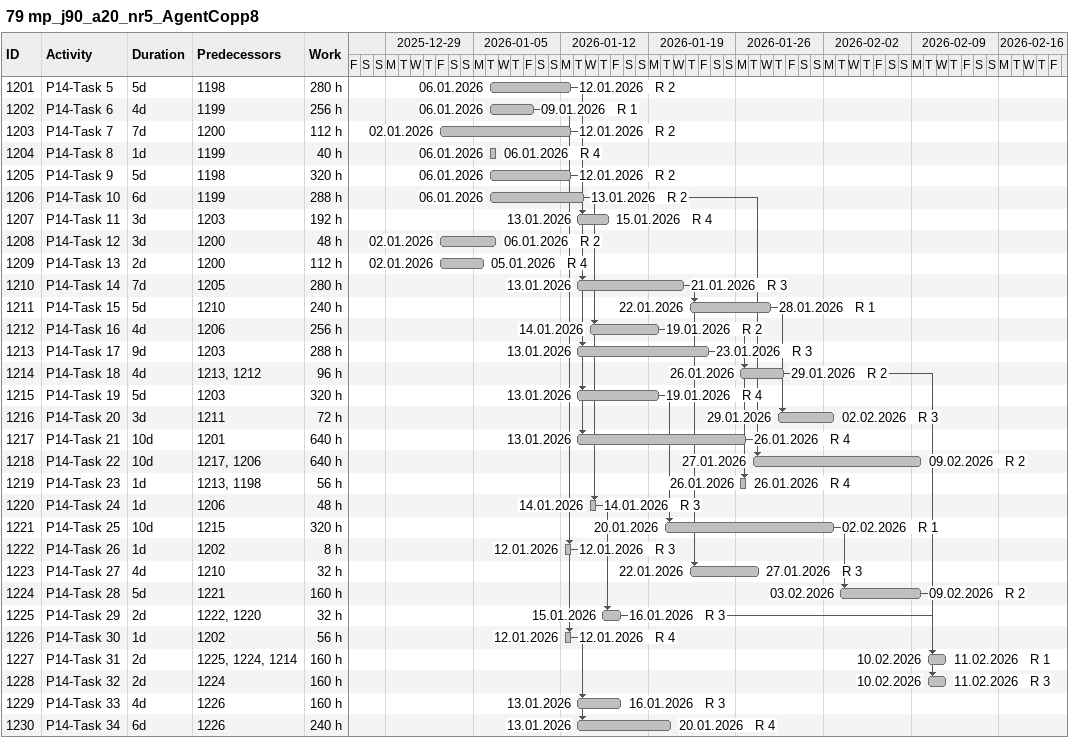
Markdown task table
79 mp_j90_a20_nr5_AgentCopp8

| ID | Task | Duration | Start | Finish | Predecessors | Resources | Work (h) |
|---|---|---|---|---|---|---|---|
| 1201 | P14-Task 5 | 5d | 2026-01-06 | 2026-01-12 | 1198 | R 2 | 280 |
| 1202 | P14-Task 6 | 4d | 2026-01-06 | 2026-01-09 | 1199 | R 1 | 256 |
| 1203 | P14-Task 7 | 7d | 2026-01-02 | 2026-01-12 | 1200 | R 2 | 112 |
| 1204 | P14-Task 8 | 1d | 2026-01-06 | 2026-01-06 | 1199 | R 4 | 40 |
| 1205 | P14-Task 9 | 5d | 2026-01-06 | 2026-01-12 | 1198 | R 2 | 320 |
| 1206 | P14-Task 10 | 6d | 2026-01-06 | 2026-01-13 | 1199 | R 2 | 288 |
| 1207 | P14-Task 11 | 3d | 2026-01-13 | 2026-01-15 | 1203 | R 4 | 192 |
| 1208 | P14-Task 12 | 3d | 2026-01-02 | 2026-01-06 | 1200 | R 2 | 48 |
| 1209 | P14-Task 13 | 2d | 2026-01-02 | 2026-01-05 | 1200 | R 4 | 112 |
| 1210 | P14-Task 14 | 7d | 2026-01-13 | 2026-01-21 | 1205 | R 3 | 280 |
| 1211 | P14-Task 15 | 5d | 2026-01-22 | 2026-01-28 | 1210 | R 1 | 240 |
| 1212 | P14-Task 16 | 4d | 2026-01-14 | 2026-01-19 | 1206 | R 2 | 256 |
| 1213 | P14-Task 17 | 9d | 2026-01-13 | 2026-01-23 | 1203 | R 3 | 288 |
| 1214 | P14-Task 18 | 4d | 2026-01-26 | 2026-01-29 | 1213, 1212 | R 2 | 96 |
| 1215 | P14-Task 19 | 5d | 2026-01-13 | 2026-01-19 | 1203 | R 4 | 320 |
| 1216 | P14-Task 20 | 3d | 2026-01-29 | 2026-02-02 | 1211 | R 3 | 72 |
| 1217 | P14-Task 21 | 10d | 2026-01-13 | 2026-01-26 | 1201 | R 4 | 640 |
| 1218 | P14-Task 22 | 10d | 2026-01-27 | 2026-02-09 | 1217, 1206 | R 2 | 640 |
| 1219 | P14-Task 23 | 1d | 2026-01-26 | 2026-01-26 | 1213, 1198 | R 4 | 56 |
| 1220 | P14-Task 24 | 1d | 2026-01-14 | 2026-01-14 | 1206 | R 3 | 48 |
| 1221 | P14-Task 25 | 10d | 2026-01-20 | 2026-02-02 | 1215 | R 1 | 320 |
| 1222 | P14-Task 26 | 1d | 2026-01-12 | 2026-01-12 | 1202 | R 3 | 8 |
| 1223 | P14-Task 27 | 4d | 2026-01-22 | 2026-01-27 | 1210 | R 3 | 32 |
| 1224 | P14-Task 28 | 5d | 2026-02-03 | 2026-02-09 | 1221 | R 2 | 160 |
| 1225 | P14-Task 29 | 2d | 2026-01-15 | 2026-01-16 | 1222, 1220 | R 3 | 32 |
| 1226 | P14-Task 30 | 1d | 2026-01-12 | 2026-01-12 | 1202 | R 4 | 56 |
| 1227 | P14-Task 31 | 2d | 2026-02-10 | 2026-02-11 | 1225, 1224, 1214 | R 1 | 160 |
| 1228 | P14-Task 32 | 2d | 2026-02-10 | 2026-02-11 | 1224 | R 3 | 160 |
| 1229 | P14-Task 33 | 4d | 2026-01-13 | 2026-01-16 | 1226 | R 3 | 160 |
| 1230 | P14-Task 34 | 6d | 2026-01-13 | 2026-01-20 | 1226 | R 4 | 240 |
